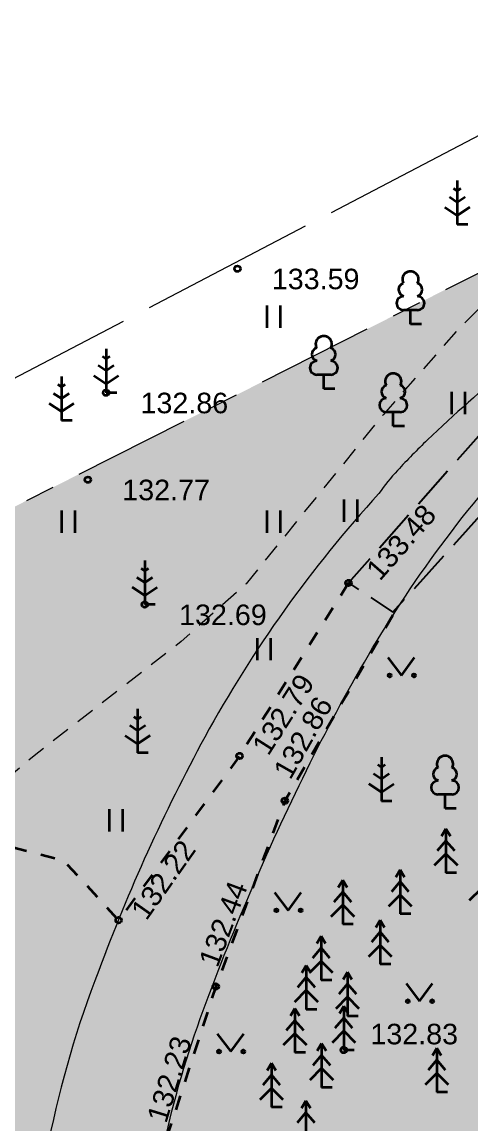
# Model space of a CAD drawing. Header units: millimetres. Extents: x 368386 to 996118, y -334862 to 250838.
# Drawn here: x 698431 to 713741, y -111834 to -74257 of the extents above; entities that cross this region are included whole.
import ezdxf

# ---------------------------------------------------------------- set-up
doc = ezdxf.new("R2010")
doc.units = ezdxf.units.MM
doc.header["$MEASUREMENT"] = 0
for name, pattern in [('KATASTRIPIIR', [7000, 4000, -1000, 1000, -1000]), ('KRUUSKILL', [1000, 500, -500]), ('Long Dashed', [1058.333302, 634.99999, -423.333311]), ('PINNASTEE', [2000, 1500, -500]), ('TOOPIIR', [7000, 6000, -1000])]:
    doc.linetypes.add(name, pattern=pattern)
for name, color, linetype, lineweight, true_color in [('New_       asendi fill_Pen_No__149', 7, 'Continuous', 25, 0x186722), ('New__ASENDIPLAAN_Pen_No__181', 7, 'Continuous', 0, 0xe8e8e8), ('New_MOOTPIIR#1_Pen_No__102', 7, 'Continuous', 13, 0xcccccc), ('New_MPKAABEL_Pen_No__3', 7, 'Continuous', 18, 0xff6600), ('New_PIIR#1_Pen_No__164', 7, 'Continuous', 13, 0xf27e39), ('New_TEE#1_Pen_No__162', 7, 'Continuous', 25, 0xaaaaaa)]:
    doc.layers.add(name, color=color, linetype=linetype, lineweight=lineweight, true_color=true_color)
for name, color, linetype, lineweight in [('New__ASENDIPLAAN_Pen_No__1', 7, 'Continuous', 13), ('New_HALJASTUS#1_Pen_No__7', 7, 'Continuous', 35), ('New_korgus-EH2000#1_Pen_No__1', 7, 'Continuous', 13), ('New_korgus-EH2000#1_Pen_No__7', 7, 'Continuous', 35), ('New_PUU_Pen_No__7', 7, 'Continuous', 35), ('New_TEE#1_Pen_No__7', 7, 'Continuous', 35)]:
    doc.layers.add(name, color=color, linetype=linetype, lineweight=lineweight)
doc.styles.add('GENERATED_STYLE_1', font='arial.ttf')

msp = doc.modelspace()

# ---------------------------------------------------------------- hatches: boundary and pattern name
at = {"layer": 'New_       asendi fill_Pen_No__149', "linetype": 'Continuous', "lineweight": 0, "true_color": 0x061908}
h = msp.add_hatch(color=98, dxfattribs=at)
h.paths.add_polyline_path([(802345.63, -38322.05), (677945.63, -100972.05), (697685.63, -113562.05), (725141.88, -157386.04), (747105.63, -214022.05), (773035.63, -233162.05), (849485.63, -225922.05), (847735.63, -145332.05)])
h.paths.add_polyline_path([(757638.71, -147399.28, -0.00065641), (757597.25, -147430.15)], flags=0)
h.paths.add_polyline_path([(781623.18, -112523.26, 0.05995559), (781750.4, -112778.31, 0.78516634), (783932.82, -111999.14, 0.05995559), (783869.75, -111721.19, 1)], flags=0)
at = {"layer": 'New__ASENDIPLAAN_Pen_No__181', "linetype": 'Continuous', "lineweight": 0, "true_color": 0xe8e8e8}
msp.add_hatch(color=254, dxfattribs=at).paths.add_polyline_path([(699340.76, -112422.8, 0.02546074), (698921.7, -115530.28), (703744.04, -123209, -0.03887203), (702832.43, -115853.63, -0.03742158), (703282.47, -112504.29, -0.03573776), (704611.59, -107962.29, -0.02765071), (708261.6, -99521.93, -0.02002412), (710387.94, -95602.47, -0.02898342), (713073.64, -91639.11, -0.07773334), (720047.5, -84906.23, -0.0282713), (723989.97, -82532.03, -0.00934719), (728115.84, -80452.09, 0.00450726), (740779.4, -74146.98, 0.00902057), (753203.24, -67532.81, -0.01170487), (755981.65, -66040.04, -0.04092998), (759298.97, -64684.85, -0.0516522), (763468.7, -63872.4, -0.07619103), (769491.05, -64157.84, -0.06666932), (772556.52, -65234.67, -0.07492772), (774741.63, -66781.05), (778260.06, -70770.31), (781155.34, -76138.33), (784291.15, -74447), (782049.92, -70402.96), (781332.61, -69108.66), (777814.17, -65119.4, 0.07803087), (772622.87, -61385.97, 0.05834908), (769589.31, -60558.44, 0.11716536), (760032.33, -61309.07, 0.03841684), (756890.05, -62617.32, 0.01101994), (754220.11, -64050.88, -0.00763537), (745848.91, -68525.57, -0.00297502), (736487.1, -73268.68, 0.00482337), (726601.53, -78287.8, 0.02252482), (721140.68, -81429.29, 0.03115112), (715078.42, -85994.06, 0.01688784), (712257.75, -88508.26, 0.01672739), (711237.45, -89547.7, 0.0422239), (710603.89, -90337.74, 0.06080113), (704662.35, -98642.97, 0.03514812), (701045.23, -106603.58, 0.04204878)])

# ---------------------------------------------------------------- linework, layer by layer
at = {"layer": 'New__ASENDIPLAAN_Pen_No__1', "color": 7, "linetype": 'Continuous', "lineweight": 13, "flags": 128}
msp.add_lwpolyline([(745848.91, -68525.57, -0.00297502), (736487.1, -73268.68, 0.00482337), (726601.53, -78287.8, 0.02252482), (721140.68, -81429.29, 0.03115112), (715078.42, -85994.06, 0.01688784), (712257.75, -88508.26, 0.01672739), (711237.45, -89547.7, 0.0422239), (710603.89, -90337.74, 0.06080113), (704662.35, -98642.97, 0.03514812), (701045.23, -106603.58, 0.04204878), (699340.76, -112422.8, 0.02546074), (698921.7, -115530.28), (703744.04, -123209, -0.03887203), (702832.43, -115853.63, -0.03742158), (703282.47, -112504.29, -0.03573776), (704611.59, -107962.29, -0.02765071), (708261.6, -99521.93, -0.02002412), (710387.94, -95602.47, -0.02898342), (713073.64, -91639.11, -0.07773334), (720047.5, -84906.23, -0.0282713), (723989.97, -82532.03, -0.00934719), (728115.84, -80452.09, 0.00450726), (740779.4, -74146.98, 0.00902057), (753203.24, -67532.81, -0.01170487)], format="xyb", dxfattribs=at)
at = {"layer": 'New_HALJASTUS#1_Pen_No__7', "color": 7, "linetype": 'Continuous', "lineweight": 35}
for p, q in [((706782.1, -83919.49), (706782.1, -84680.61)), ((707237.15, -83919.49), (707237.15, -84680.61)), ((713076.34, -86869.92), (713076.34, -87631.04)), ((713531.4, -86869.92), (713531.4, -87631.04)), ((709404.7, -90541.56), (709404.7, -91302.68)), ((709859.75, -90541.56), (709859.75, -91302.68)), ((699782.1, -90919.49), (699782.1, -91680.61)), ((700237.15, -90919.49), (700237.15, -91680.61)), ((706782.1, -90919.49), (706782.1, -91680.61)), ((707237.15, -90919.49), (707237.15, -91680.61)), ((706454.27, -95262.24), (706454.27, -96023.36)), ((706909.33, -95262.24), (706909.33, -96023.36)), ((710906.31, -95932.27), (711369.72, -96538.97)), ((711369.72, -96538.97), (711815.3, -95932.27)), ((701405.77, -101097.53), (701405.77, -101858.64)), ((701860.82, -101097.53), (701860.82, -101858.64)), ((707043.94, -103943.12), (707507.34, -104549.83)), ((707507.34, -104549.83), (707952.93, -103943.12)), ((711526.2, -107042.56), (711989.61, -107649.26)), ((711989.61, -107649.26), (712435.19, -107042.56)), ((705088.91, -108759.17), (705552.31, -109365.87)), ((705552.31, -109365.87), (705997.9, -108759.17))]:
    msp.add_line(p, q, dxfattribs=at)
for centre in [(710968.7, -96538.97), (711797.48, -96538.97), (707106.32, -104549.83), (707935.1, -104549.83), (711588.58, -107649.26), (712417.37, -107649.26), (705151.29, -109365.87), (705980.07, -109365.87)]:
    msp.add_circle(centre, 55.01, dxfattribs=at)
at = {"layer": 'New_korgus-EH2000#1_Pen_No__7', "color": 7, "linetype": 'Continuous', "lineweight": 35}
for centre in [(705777.63, -82669.05), (701298.63, -86898.05), (700677.63, -89864.05), (709565.63, -93385.05), (702614.63, -94121.05), (705848.63, -99284.05), (707396.63, -100811.05), (701724.63, -104886.05), (705037.63, -107149.05), (709403.63, -109312.05)]:
    msp.add_circle(centre, 100, dxfattribs=at)
at = {"layer": 'New_MOOTPIIR#1_Pen_No__102', "color": 254, "linetype": 'TOOPIIR', "lineweight": 13, "true_color": 0xcccccc, "flags": 128}
msp.add_lwpolyline([(666023.63, -103201.05), (685304.63, -114770.05), (695822.63, -123885.05), (716500.63, -161142.05), (837208.63, -108675.05), (806252.63, -29932.05)], close=True, dxfattribs=at)
at = {"layer": 'New_MPKAABEL_Pen_No__3', "color": 30, "linetype": 'Long Dashed', "lineweight": 18, "true_color": 0xff6600, "flags": 128}
msp.add_lwpolyline([(783565.09, -24546.65), (781933.38, -27973.19), (777809.87, -36412.47), (773953.05, -43041.86), (772482.12, -45281.07), (770238.91, -49198.69), (766031.19, -55145.75), (760860.53, -57580.51), (755092.95, -60203.09), (746674.46, -63723.06), (738204.11, -68093.47), (734252.96, -70168.96), (726178.72, -74593.49), (719169.87, -78938.67), (713295.67, -84749.71), (710742.18, -87651.12), (706075.59, -93410.22), (703859.19, -95384.51), (698840.17, -99282.82), (690979.59, -105905.35), (686307.62, -110199.5), (683373.7, -114459.56), (684881.37, -118802.62), (684938.24, -118959.87)], dxfattribs=at)
at = {"layer": 'New_PIIR#1_Pen_No__164', "color": 30, "linetype": 'KATASTRIPIIR', "lineweight": 13, "true_color": 0xf27e39, "flags": 128}
msp.add_lwpolyline([(747105.63, -214022.05), (725035.63, -157112.05), (697685.63, -113562.05), (677945.63, -100972.05), (802345.63, -38322.05), (847735.63, -145332.05), (849485.63, -225922.05), (773035.63, -233162.05)], close=True, dxfattribs=at)
at = {"layer": 'New_PUU_Pen_No__7', "color": 7, "linetype": 'Continuous', "lineweight": 35}
for p, q in [((713273.63, -80012.05), (713149.21, -79929.11)), ((713273.63, -79662.05), (713273.63, -81162.05)), ((713398.04, -79929.11), (713273.63, -80012.05)), ((713273.63, -80412.05), (713007.02, -80234.31)), ((713540.24, -80234.31), (713273.63, -80412.05)), ((712849.36, -80572.7), (713273.63, -80855.55)), ((713273.63, -80855.55), (713697.89, -80572.7)), ((713633.63, -81162.05), (713273.63, -81162.05)), ((711917.63, -84081.05), (711437.63, -84081.05)), ((711677.63, -84556.05), (711677.63, -84081.05)), ((712057.63, -84556.05), (711677.63, -84556.05)), ((701298.63, -85748.05), (701174.21, -85665.11)), ((701298.63, -85398.05), (701298.63, -86898.05)), ((701423.04, -85665.11), (701298.63, -85748.05)), ((701298.63, -86148.05), (701032.02, -85970.31)), ((701565.24, -85970.31), (701298.63, -86148.05)), ((699775.63, -86350.05), (699775.63, -87850.05)), ((700874.36, -86308.7), (701298.63, -86591.55)), ((701298.63, -86591.55), (701722.89, -86308.7)), ((708960.63, -86286.05), (708480.63, -86286.05)), ((708720.63, -86761.05), (708720.63, -86286.05)), ((699775.63, -86700.05), (699651.21, -86617.11)), ((699900.04, -86617.11), (699775.63, -86700.05)), ((709100.63, -86761.05), (708720.63, -86761.05)), ((699775.63, -87100.05), (699509.02, -86922.31)), ((700042.24, -86922.31), (699775.63, -87100.05)), ((701658.63, -86898.05), (701298.63, -86898.05)), ((699351.36, -87260.7), (699775.63, -87543.55)), ((699775.63, -87543.55), (700199.89, -87260.7)), ((700135.63, -87850.05), (699775.63, -87850.05)), ((711331.63, -87559.05), (710851.63, -87559.05)), ((711091.63, -88034.05), (711091.63, -87559.05)), ((711471.63, -88034.05), (711091.63, -88034.05)), ((702614.63, -92621.05), (702614.63, -94121.05)), ((702614.63, -92971.05), (702490.21, -92888.11)), ((702739.04, -92888.11), (702614.63, -92971.05)), ((702190.36, -93531.7), (702614.63, -93814.55)), ((702614.63, -93371.05), (702348.02, -93193.31)), ((702881.24, -93193.31), (702614.63, -93371.05)), ((702614.63, -93814.55), (703038.89, -93531.7)), ((702974.63, -94121.05), (702614.63, -94121.05)), ((702372.63, -97678.05), (702372.63, -99178.05)), ((702372.63, -98028.05), (702248.21, -97945.11)), ((702497.04, -97945.11), (702372.63, -98028.05)), ((702372.63, -98428.05), (702106.02, -98250.31)), ((702639.24, -98250.31), (702372.63, -98428.05)), ((701948.36, -98588.7), (702372.63, -98871.55)), ((702372.63, -98871.55), (702796.89, -98588.7)), ((702732.63, -99178.05), (702372.63, -99178.05)), ((710686.63, -99323.05), (710686.63, -100823.05)), ((710686.63, -100073.05), (710420.02, -99895.31)), ((710686.63, -99673.05), (710562.21, -99590.11)), ((710811.04, -99590.11), (710686.63, -99673.05)), ((710953.24, -99895.31), (710686.63, -100073.05)), ((710262.36, -100233.7), (710686.63, -100516.55)), ((710686.63, -100516.55), (711110.89, -100233.7)), ((713096.63, -100599.05), (712616.63, -100599.05)), ((712856.63, -101074.05), (712856.63, -100599.05)), ((711046.63, -100823.05), (710686.63, -100823.05)), ((713236.63, -101074.05), (712856.63, -101074.05)), ((712889.63, -101775.05), (712739.63, -102025.05)), ((713039.63, -102025.05), (712889.63, -101775.05)), ((712889.63, -101775.05), (712889.63, -103275.05)), ((712889.63, -102175.05), (712589.63, -102525.05)), ((713189.63, -102525.05), (712889.63, -102175.05)), ((712889.63, -102625.05), (712489.63, -103025.05)), ((713289.63, -103025.05), (712889.63, -102625.05)), ((711325.63, -103171.05), (711175.63, -103421.05)), ((711475.63, -103421.05), (711325.63, -103171.05)), ((711325.63, -103171.05), (711325.63, -104671.05)), ((713249.63, -103275.05), (712889.63, -103275.05)), ((709366.63, -103515.05), (709216.63, -103765.05)), ((709516.63, -103765.05), (709366.63, -103515.05)), ((709366.63, -103515.05), (709366.63, -105015.05)), ((711325.63, -103571.05), (711025.63, -103921.05)), ((711625.63, -103921.05), (711325.63, -103571.05)), ((709366.63, -103915.05), (709066.63, -104265.05)), ((709666.63, -104265.05), (709366.63, -103915.05)), ((711325.63, -104021.05), (710925.63, -104421.05)), ((711725.63, -104421.05), (711325.63, -104021.05)), ((714084.63, -103819.05), (713684.63, -104219.05)), ((709366.63, -104365.05), (708966.63, -104765.05)), ((709766.63, -104765.05), (709366.63, -104365.05)), ((711685.63, -104671.05), (711325.63, -104671.05)), ((709726.63, -105015.05), (709366.63, -105015.05)), ((710643.63, -104881.05), (710493.63, -105131.05)), ((710793.63, -105131.05), (710643.63, -104881.05)), ((710643.63, -104881.05), (710643.63, -106381.05)), ((708631.63, -105431.05), (708481.63, -105681.05)), ((708781.63, -105681.05), (708631.63, -105431.05)), ((708631.63, -105431.05), (708631.63, -106931.05)), ((710643.63, -105281.05), (710343.63, -105631.05)), ((710943.63, -105631.05), (710643.63, -105281.05)), ((708631.63, -105831.05), (708331.63, -106181.05)), ((708931.63, -106181.05), (708631.63, -105831.05)), ((710643.63, -105731.05), (710243.63, -106131.05)), ((711043.63, -106131.05), (710643.63, -105731.05)), ((708631.63, -106281.05), (708231.63, -106681.05)), ((709031.63, -106681.05), (708631.63, -106281.05)), ((708126.63, -106425.05), (707976.63, -106675.05)), ((708276.63, -106675.05), (708126.63, -106425.05)), ((708126.63, -106425.05), (708126.63, -107925.05)), ((709533.63, -106654.05), (709383.63, -106904.05)), ((709683.63, -106904.05), (709533.63, -106654.05)), ((709533.63, -106654.05), (709533.63, -108154.05)), ((711003.63, -106381.05), (710643.63, -106381.05)), ((708126.63, -106825.05), (707826.63, -107175.05)), ((708426.63, -107175.05), (708126.63, -106825.05)), ((708991.63, -106931.05), (708631.63, -106931.05)), ((709533.63, -107054.05), (709233.63, -107404.05)), ((709833.63, -107404.05), (709533.63, -107054.05)), ((708126.63, -107275.05), (707726.63, -107675.05)), ((708526.63, -107675.05), (708126.63, -107275.05)), ((709533.63, -107504.05), (709133.63, -107904.05)), ((709403.63, -107812.05), (709253.63, -108062.05)), ((709553.63, -108062.05), (709403.63, -107812.05)), ((709403.63, -107812.05), (709403.63, -109312.05)), ((709933.63, -107904.05), (709533.63, -107504.05)), ((707738.63, -107900.05), (707588.63, -108150.05)), ((707888.63, -108150.05), (707738.63, -107900.05)), ((707738.63, -107900.05), (707738.63, -109400.05)), ((708486.63, -107925.05), (708126.63, -107925.05)), ((709403.63, -108212.05), (709103.63, -108562.05)), ((709703.63, -108562.05), (709403.63, -108212.05)), ((709893.63, -108154.05), (709533.63, -108154.05)), ((707738.63, -108300.05), (707438.63, -108650.05)), ((708038.63, -108650.05), (707738.63, -108300.05)), ((707738.63, -108750.05), (707338.63, -109150.05)), ((708138.63, -109150.05), (707738.63, -108750.05)), ((709403.63, -108662.05), (709003.63, -109062.05)), ((709803.63, -109062.05), (709403.63, -108662.05)), ((708649.63, -109086.05), (708499.63, -109336.05)), ((708799.63, -109336.05), (708649.63, -109086.05)), ((708649.63, -109086.05), (708649.63, -110586.05)), ((709763.63, -109312.05), (709403.63, -109312.05)), ((712576.63, -109246.05), (712426.63, -109496.05)), ((712726.63, -109496.05), (712576.63, -109246.05)), ((712576.63, -109246.05), (712576.63, -110746.05)), ((708098.63, -109400.05), (707738.63, -109400.05)), ((708649.63, -109486.05), (708349.63, -109836.05)), ((708949.63, -109836.05), (708649.63, -109486.05)), ((712576.63, -109646.05), (712276.63, -109996.05)), ((712876.63, -109996.05), (712576.63, -109646.05)), ((706938.63, -109763.05), (706788.63, -110013.05)), ((707088.63, -110013.05), (706938.63, -109763.05)), ((706938.63, -109763.05), (706938.63, -111263.05)), ((708649.63, -109936.05), (708249.63, -110336.05)), ((709049.63, -110336.05), (708649.63, -109936.05)), ((712576.63, -110096.05), (712176.63, -110496.05)), ((712976.63, -110496.05), (712576.63, -110096.05)), ((706938.63, -110163.05), (706638.63, -110513.05)), ((707238.63, -110513.05), (706938.63, -110163.05)), ((706938.63, -110613.05), (706538.63, -111013.05)), ((707338.63, -111013.05), (706938.63, -110613.05)), ((709009.63, -110586.05), (708649.63, -110586.05)), ((712936.63, -110746.05), (712576.63, -110746.05)), ((708113.63, -111044.05), (707963.63, -111294.05)), ((708263.63, -111294.05), (708113.63, -111044.05)), ((708113.63, -111044.05), (708113.63, -112544.05)), ((707298.63, -111263.05), (706938.63, -111263.05)), ((708113.63, -111444.05), (707813.63, -111794.05)), ((708413.63, -111794.05), (708113.63, -111444.05))]:
    msp.add_line(p, q, dxfattribs=at)
for centre, radius, start, end in [((711677.63, -83036.05), 276.97, 332.579899, 207.4201), ((711507.57, -83383.47), 232.57, 109.021736, 253.14154), ((711847.71, -83383.47), 232.56, 286.850816, 70.985909), ((711440.13, -83843.56), 237.51, 90.001601, 269.395297), ((711915.12, -83843.56), 237.51, 270.604703, 89.998399), ((708720.63, -85241.05), 276.97, 332.579899, 207.4201), ((708550.57, -85588.47), 232.57, 109.021736, 253.14154), ((708890.71, -85588.47), 232.56, 286.850816, 70.985909), ((708483.13, -86048.56), 237.51, 90.001601, 269.395297), ((708958.12, -86048.56), 237.51, 270.604703, 89.998399), ((711091.63, -86514.05), 276.97, 332.579899, 207.4201), ((710921.57, -86861.47), 232.57, 109.021736, 253.14154), ((711261.71, -86861.47), 232.56, 286.850816, 70.985909), ((710854.13, -87321.56), 237.51, 90.001601, 269.395297), ((711329.12, -87321.56), 237.51, 270.604703, 89.998399), ((712856.63, -99554.05), 276.97, 332.579899, 207.4201), ((712686.57, -99901.47), 232.57, 109.021736, 253.14154), ((713026.71, -99901.47), 232.56, 286.850816, 70.985909), ((712619.13, -100361.56), 237.51, 90.001601, 269.395297), ((713094.12, -100361.56), 237.51, 270.604703, 89.998399)]:
    msp.add_arc(centre, radius, start, end, dxfattribs=at)
at = {"layer": 'New_TEE#1_Pen_No__162', "color": 253, "linetype": 'PINNASTEE', "lineweight": 25, "true_color": 0xaaaaaa, "flags": 128}
msp.add_lwpolyline([(794045.63, -99439.05), (792927.63, -86931.05), (787942.63, -79094.05), (775725.63, -64608.05), (766962.63, -61354.05), (756948.63, -63398.05), (746010.63, -68983.05), (731032.63, -76593.05), (718023.63, -83834.05), (709565.63, -93385.05), (711080.63, -94383.05), (718886.63, -85752.05), (732061.63, -78226.05), (745894.63, -71247.05), (757719.63, -65248.05), (766558.63, -63378.05), (774741.63, -66781.05), (784795.63, -78987.05), (791230.63, -88015.05), (791250.63, -98776.05)], close=True, dxfattribs=at)
at = {"layer": 'New_TEE#1_Pen_No__7', "color": 7, "linetype": 'KRUUSKILL', "lineweight": 35, "flags": 128}
for points in [[(709565.63, -93385.05), (705848.63, -99284.05), (701724.63, -104886.05), (699857.63, -102855.05), (697390.63, -102231.05)], [(711080.63, -94483.05), (707396.63, -100811.05), (705037.63, -107149.05), (703310.63, -112456.05), (702525.63, -117148.05), (703467.63, -122000.05), (710179.63, -133734.05), (715914.63, -144448.05), (721602.63, -157783.05), (722142.63, -158630.05)]]:
    msp.add_lwpolyline(points, dxfattribs=at)

# ---------------------------------------------------------------- texts
at = {"layer": 'New_korgus-EH2000#1_Pen_No__1', "color": 7, "linetype": 'Continuous', "lineweight": 13, "char_height": 700, "attachment_point": 1, "style": 'GENERATED_STYLE_1'}
for s, insert in [('\\A1;{\\pql;\\fArial|b0|i0|c0|p34; 133.59 }', (706677.63, -82669.05)), ('\\A1;{\\pql;\\fArial|b0|i0|c0|p34; 132.86 }', (702198.63, -86898.05)), ('\\A1;{\\pql;\\fArial|b0|i0|c0|p34; 132.77 }', (701577.63, -89864.05)), ('\\A1;{\\pql;\\fArial|b0|i0|c0|p34; 132.69 }', (703514.63, -94121.05)), ('\\A1;{\\pql;\\fArial|b0|i0|c0|p34; 132.83 }', (710039.08, -108417.41))]:
    msp.add_mtext(s, dxfattribs=dict(at, insert=insert))
for s, insert, rotation in [('\\A1;{\\pql;\\fArial|b0|i0|c0|p34; 133.48 }', (709929.76, -93090.64), 48.78536), ('\\A1;{\\pql;\\fArial|b0|i0|c0|p34; 132.79 }', (706093.53, -99164.71), 57.526326), ('\\A1;{\\pql;\\fArial|b0|i0|c0|p34; 132.86 }', (706837.84, -100021.05), 60.499931), ('\\A1;{\\pql;\\fArial|b0|i0|c0|p34; 132.22 }', (701942.81, -104747.6), 54.859344), ('\\A1;{\\pql;\\fArial|b0|i0|c0|p34; 132.44 }', (704347.28, -106544.71), 69.625392), ('\\A1;{\\pql;\\fArial|b0|i0|c0|p34; 132.23 }', (702599.2, -111895.49), 72.982728)]:
    msp.add_mtext(s, dxfattribs=dict(at, insert=insert, rotation=rotation))

doc.saveas('drawing.dxf')
